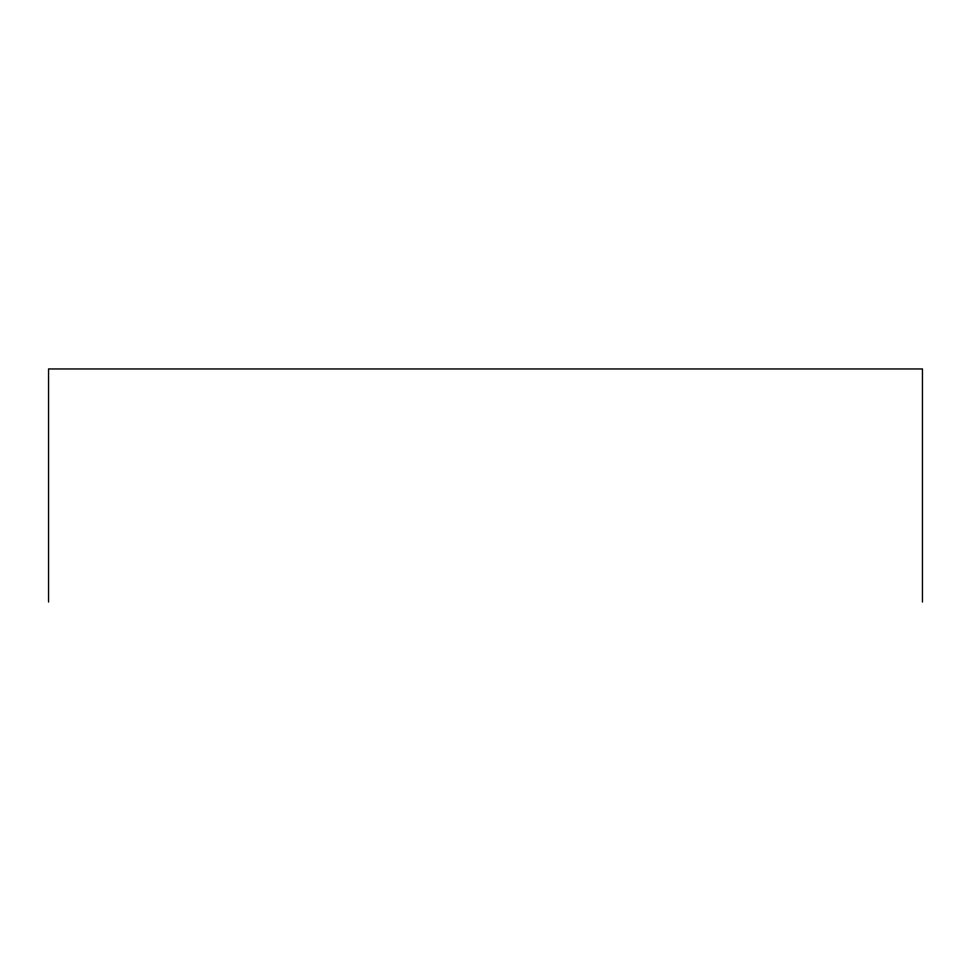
<?xml version="1.0" encoding="UTF-8"?>
<svg xmlns="http://www.w3.org/2000/svg" width="971" height="971" viewBox="0 0 971 971"><rect width="100%" height="100%" fill="white"/><g stroke="black" fill="none" stroke-linecap="round" stroke-linejoin="round"><path stroke-width="1.46" d="M922.45 602.044L922.45 368.956L48.55 368.956L48.55 602.044"/></g></svg>
